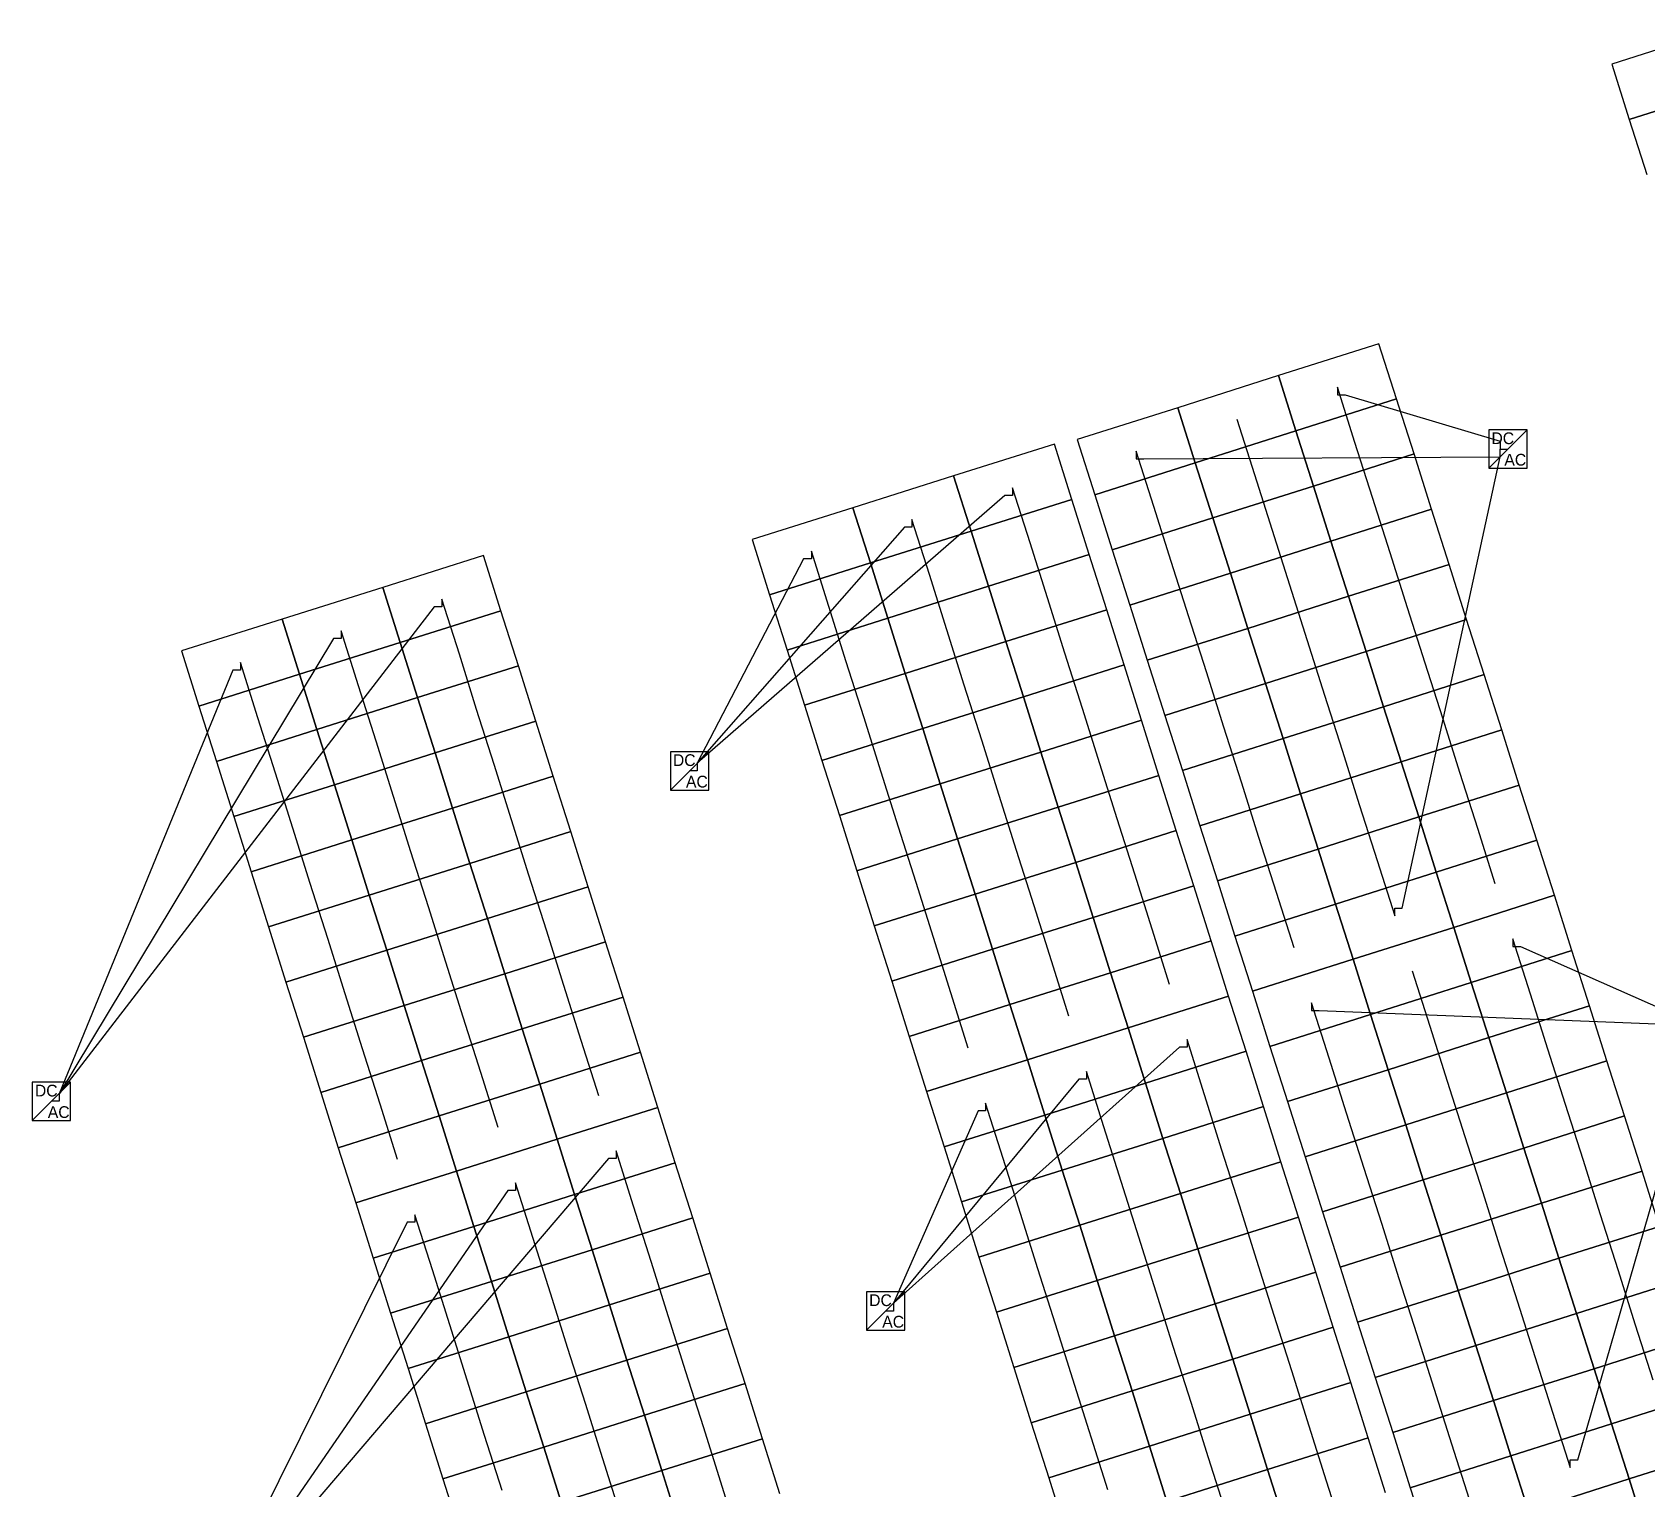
# Model space of a CAD drawing. Header units: feet. Extents: x -377 to 137, y -216 to 143.
# Drawn here: x -374.7 to -271.1, y -128.2 to -34.7 of the extents above; entities that cross this region are included whole.
import ezdxf

# ---------------------------------------------------------------- set-up
doc = ezdxf.new("R2010")
doc.units = ezdxf.units.FT
for name, color, linetype in [('Connections', 7, 'CONTINUOUS'), ('Inverters', 7, 'CONTINUOUS'), ('Modules', 7, 'CONTINUOUS'), ('Strings', 7, 'CONTINUOUS')]:
    doc.layers.add(name, color=color, linetype=linetype)

msp = doc.modelspace()

# ---------------------------------------------------------------- linework, layer by layer
at = {"layer": 'Connections', "color": 91}
for p, q in [((-290.95, -57.49), (-290.95, -57.98)), ((-290.95, -57.98), (-290.45, -57.98)), ((-290.45, -57.98), (-280.49, -60.96)), ((-280.49, -60.96), (-280.49, -61.46)), ((-303.87, -61.59), (-303.87, -62.09)), ((-303.87, -62.09), (-303.38, -62.09)), ((-303.38, -62.09), (-280.49, -61.95)), ((-286.78, -90.93), (-280.49, -61.95)), ((-280.49, -61.46), (-280, -61.46)), ((-280.49, -61.95), (-280.49, -61.46)), ((-280.49, -61.46), (-280, -61.46)), ((-280.49, -61.95), (-280.49, -61.46)), ((-280.49, -61.46), (-280, -61.46)), ((-311.8, -63.94), (-311.8, -64.43)), ((-312.29, -64.43), (-332.05, -81.63)), ((-311.8, -64.43), (-312.29, -64.43)), ((-318.26, -65.98), (-318.26, -66.47)), ((-318.75, -66.47), (-332.05, -81.63)), ((-318.26, -66.47), (-318.75, -66.47)), ((-324.72, -68.02), (-324.72, -68.51)), ((-325.22, -68.51), (-332.05, -81.63)), ((-324.72, -68.51), (-325.22, -68.51)), ((-348.44, -71.09), (-348.44, -71.58)), ((-348.94, -71.58), (-373.01, -102.85)), ((-348.44, -71.58), (-348.94, -71.58)), ((-354.91, -73.13), (-354.91, -73.62)), ((-355.4, -73.62), (-373.01, -102.85)), ((-354.91, -73.62), (-355.4, -73.62)), ((-361.37, -75.17), (-361.37, -75.66)), ((-361.86, -75.66), (-373.01, -102.85)), ((-361.37, -75.66), (-361.86, -75.66)), ((-332.05, -81.63), (-332.05, -82.12)), ((-332.05, -81.63), (-332.05, -82.12)), ((-332.05, -81.63), (-332.05, -82.12)), ((-332.05, -82.12), (-332.54, -82.12)), ((-332.05, -82.12), (-332.54, -82.12)), ((-332.05, -82.12), (-332.54, -82.12)), ((-287.27, -91.42), (-287.27, -90.93)), ((-287.27, -90.93), (-286.78, -90.93)), ((-279.69, -92.91), (-279.69, -93.4)), ((-279.69, -93.4), (-279.2, -93.4)), ((-279.2, -93.4), (-267.76, -98.47)), ((-292.61, -97.02), (-292.61, -97.51)), ((-292.61, -97.51), (-292.12, -97.51)), ((-292.12, -97.51), (-267.76, -98.47)), ((-300.6, -99.38), (-300.6, -99.87)), ((-275.52, -126.36), (-267.76, -99.46)), ((-301.09, -99.87), (-319.45, -116.31)), ((-300.6, -99.87), (-301.09, -99.87)), ((-307.06, -101.42), (-307.06, -101.91)), ((-307.55, -101.91), (-319.45, -116.31)), ((-307.06, -101.91), (-307.55, -101.91)), ((-373.01, -103.34), (-373.51, -103.34)), ((-373.01, -103.34), (-373.51, -103.34)), ((-373.01, -103.34), (-373.51, -103.34)), ((-373.01, -102.85), (-373.01, -103.34)), ((-373.01, -102.85), (-373.01, -103.34)), ((-373.01, -102.85), (-373.01, -103.34)), ((-313.53, -103.46), (-313.53, -103.96)), ((-314.02, -103.96), (-319.45, -116.31)), ((-313.53, -103.96), (-314.02, -103.96)), ((-337.25, -106.53), (-337.25, -107.02)), ((-337.74, -107.02), (-363.76, -137.48)), ((-337.25, -107.02), (-337.74, -107.02)), ((-343.71, -108.57), (-343.71, -109.07)), ((-344.2, -109.07), (-363.76, -137.48)), ((-343.71, -109.07), (-344.2, -109.07)), ((-350.17, -110.62), (-350.17, -111.11)), ((-350.67, -111.11), (-363.76, -137.48)), ((-350.17, -111.11), (-350.67, -111.11)), ((-319.45, -116.81), (-319.94, -116.81)), ((-319.45, -116.81), (-319.94, -116.81)), ((-319.45, -116.81), (-319.94, -116.81)), ((-319.45, -116.31), (-319.45, -116.81)), ((-319.45, -116.31), (-319.45, -116.81)), ((-319.45, -116.31), (-319.45, -116.81)), ((-276.01, -126.85), (-276.01, -126.36)), ((-276.01, -126.36), (-275.52, -126.36))]:
    msp.add_line(p, q, dxfattribs=at)
at = {"layer": 'Inverters'}
for p, q in [((-278.77, -60.23), (-281.23, -60.23)), ((-281.23, -60.23), (-281.23, -62.69)), ((-281.23, -62.69), (-278.77, -60.23)), ((-278.77, -62.69), (-278.77, -60.23)), ((-281.23, -62.69), (-278.77, -62.69)), ((-331.31, -80.89), (-333.77, -80.89)), ((-333.77, -80.89), (-333.77, -83.35)), ((-333.77, -83.35), (-331.31, -80.89)), ((-331.31, -83.35), (-331.31, -80.89)), ((-333.77, -83.35), (-331.31, -83.35)), ((-372.28, -102.11), (-374.74, -102.11)), ((-374.74, -102.11), (-374.74, -104.57)), ((-374.74, -104.57), (-372.28, -102.11)), ((-372.28, -104.57), (-372.28, -102.11)), ((-374.74, -104.57), (-372.28, -104.57)), ((-318.71, -115.57), (-321.17, -115.57)), ((-321.17, -115.57), (-321.17, -118.04)), ((-321.17, -118.04), (-318.71, -115.57)), ((-318.71, -118.04), (-318.71, -115.57)), ((-321.17, -118.04), (-318.71, -118.04))]:
    msp.add_line(p, q, dxfattribs=at)
at = {"layer": 'Modules', "color": 254}
for p, q in [((-266.88, -34.69), (-273.34, -36.75)), ((-273.34, -36.75), (-272.21, -40.29)), ((-272.21, -40.29), (-265.75, -38.24)), ((-265.75, -38.24), (-272.21, -40.29)), ((-272.21, -40.29), (-271.09, -43.83)), ((-288.28, -54.69), (-294.74, -56.74)), ((-287.15, -58.23), (-288.28, -54.69)), ((-294.74, -56.74), (-301.2, -58.8)), ((-294.74, -56.74), (-293.61, -60.28)), ((-293.61, -60.28), (-294.74, -56.74)), ((-301.2, -58.8), (-307.66, -60.85)), ((-301.2, -58.8), (-300.07, -62.34)), ((-300.07, -62.34), (-301.2, -58.8)), ((-293.61, -60.28), (-287.15, -58.23)), ((-287.15, -58.23), (-293.61, -60.28)), ((-286.03, -61.77), (-287.15, -58.23)), ((-309.12, -61.14), (-315.59, -63.18)), ((-308, -64.69), (-309.12, -61.14)), ((-307.66, -60.85), (-306.53, -64.39)), ((-300.07, -62.34), (-293.61, -60.28)), ((-293.61, -60.28), (-300.07, -62.34)), ((-293.61, -60.28), (-292.49, -63.83)), ((-292.49, -63.83), (-293.61, -60.28)), ((-292.49, -63.83), (-286.03, -61.77)), ((-286.03, -61.77), (-292.49, -63.83)), ((-284.9, -65.32), (-286.03, -61.77)), ((-315.59, -63.18), (-322.05, -65.23)), ((-314.47, -66.73), (-315.59, -63.18)), ((-315.59, -63.18), (-314.47, -66.73)), ((-306.53, -64.39), (-300.07, -62.34)), ((-300.07, -62.34), (-306.53, -64.39)), ((-300.07, -62.34), (-298.95, -65.88)), ((-298.95, -65.88), (-300.07, -62.34)), ((-298.95, -65.88), (-292.49, -63.83)), ((-292.49, -63.83), (-298.95, -65.88)), ((-292.49, -63.83), (-291.36, -67.37)), ((-291.36, -67.37), (-292.49, -63.83)), ((-322.05, -65.23), (-328.52, -67.27)), ((-320.93, -68.77), (-322.05, -65.23)), ((-322.05, -65.23), (-320.93, -68.77)), ((-308, -64.69), (-314.47, -66.73)), ((-314.47, -66.73), (-308, -64.69)), ((-306.88, -68.23), (-308, -64.69)), ((-306.53, -64.39), (-305.41, -67.93)), ((-305.41, -67.93), (-298.95, -65.88)), ((-298.95, -65.88), (-305.41, -67.93)), ((-298.95, -65.88), (-297.82, -69.42)), ((-297.82, -69.42), (-298.95, -65.88)), ((-291.36, -67.37), (-284.9, -65.32)), ((-284.9, -65.32), (-291.36, -67.37)), ((-283.78, -68.86), (-284.9, -65.32)), ((-328.52, -67.27), (-327.4, -70.81)), ((-314.47, -66.73), (-320.93, -68.77)), ((-320.93, -68.77), (-314.47, -66.73)), ((-313.35, -70.27), (-314.47, -66.73)), ((-314.47, -66.73), (-313.35, -70.27)), ((-297.82, -69.42), (-291.36, -67.37)), ((-291.36, -67.37), (-297.82, -69.42)), ((-291.36, -67.37), (-290.24, -70.91)), ((-290.24, -70.91), (-291.36, -67.37)), ((-345.77, -68.29), (-352.24, -70.34)), ((-344.65, -71.84), (-345.77, -68.29)), ((-306.88, -68.23), (-313.35, -70.27)), ((-313.35, -70.27), (-306.88, -68.23)), ((-305.76, -71.78), (-306.88, -68.23)), ((-305.41, -67.93), (-304.28, -71.48)), ((-320.93, -68.77), (-327.4, -70.81)), ((-327.4, -70.81), (-320.93, -68.77)), ((-319.81, -72.32), (-320.93, -68.77)), ((-320.93, -68.77), (-319.81, -72.32)), ((-304.28, -71.48), (-297.82, -69.42)), ((-297.82, -69.42), (-304.28, -71.48)), ((-297.82, -69.42), (-296.7, -72.97)), ((-296.7, -72.97), (-297.82, -69.42)), ((-290.24, -70.91), (-283.78, -68.86)), ((-283.78, -68.86), (-290.24, -70.91)), ((-282.65, -72.4), (-283.78, -68.86)), ((-352.24, -70.34), (-358.7, -72.38)), ((-351.12, -73.88), (-352.24, -70.34)), ((-352.24, -70.34), (-351.12, -73.88)), ((-313.35, -70.27), (-319.81, -72.32)), ((-319.81, -72.32), (-313.35, -70.27)), ((-312.23, -73.82), (-313.35, -70.27)), ((-313.35, -70.27), (-312.23, -73.82)), ((-327.4, -70.81), (-326.28, -74.36)), ((-304.28, -71.48), (-303.16, -75.02)), ((-296.7, -72.97), (-290.24, -70.91)), ((-290.24, -70.91), (-296.7, -72.97)), ((-290.24, -70.91), (-289.11, -74.45)), ((-289.11, -74.45), (-290.24, -70.91)), ((-358.7, -72.38), (-365.16, -74.42)), ((-357.58, -75.92), (-358.7, -72.38)), ((-358.7, -72.38), (-357.58, -75.92)), ((-344.65, -71.84), (-351.12, -73.88)), ((-351.12, -73.88), (-344.65, -71.84)), ((-343.53, -75.38), (-344.65, -71.84)), ((-319.81, -72.32), (-326.28, -74.36)), ((-326.28, -74.36), (-319.81, -72.32)), ((-318.69, -75.86), (-319.81, -72.32)), ((-319.81, -72.32), (-318.69, -75.86)), ((-305.76, -71.78), (-312.23, -73.82)), ((-312.23, -73.82), (-305.76, -71.78)), ((-304.64, -75.32), (-305.76, -71.78)), ((-289.11, -74.45), (-282.65, -72.4)), ((-282.65, -72.4), (-289.11, -74.45)), ((-281.52, -75.94), (-282.65, -72.4)), ((-303.16, -75.02), (-296.7, -72.97)), ((-296.7, -72.97), (-303.16, -75.02)), ((-296.7, -72.97), (-295.57, -76.51)), ((-295.57, -76.51), (-296.7, -72.97)), ((-365.16, -74.42), (-364.04, -77.96)), ((-351.12, -73.88), (-357.58, -75.92)), ((-357.58, -75.92), (-351.12, -73.88)), ((-350, -77.42), (-351.12, -73.88)), ((-351.12, -73.88), (-350, -77.42)), ((-326.28, -74.36), (-325.16, -77.9)), ((-312.23, -73.82), (-318.69, -75.86)), ((-318.69, -75.86), (-312.23, -73.82)), ((-311.11, -77.36), (-312.23, -73.82)), ((-312.23, -73.82), (-311.11, -77.36)), ((-295.57, -76.51), (-289.11, -74.45)), ((-289.11, -74.45), (-295.57, -76.51)), ((-289.11, -74.45), (-287.98, -78)), ((-287.98, -78), (-289.11, -74.45)), ((-343.53, -75.38), (-350, -77.42)), ((-350, -77.42), (-343.53, -75.38)), ((-342.41, -78.93), (-343.53, -75.38)), ((-304.64, -75.32), (-311.11, -77.36)), ((-311.11, -77.36), (-304.64, -75.32)), ((-303.52, -78.86), (-304.64, -75.32)), ((-303.16, -75.02), (-302.03, -78.56)), ((-357.58, -75.92), (-364.04, -77.96)), ((-364.04, -77.96), (-357.58, -75.92)), ((-356.46, -79.47), (-357.58, -75.92)), ((-357.58, -75.92), (-356.46, -79.47)), ((-318.69, -75.86), (-325.16, -77.9)), ((-325.16, -77.9), (-318.69, -75.86)), ((-317.57, -79.4), (-318.69, -75.86)), ((-318.69, -75.86), (-317.57, -79.4)), ((-302.03, -78.56), (-295.57, -76.51)), ((-295.57, -76.51), (-302.03, -78.56)), ((-295.57, -76.51), (-294.44, -80.05)), ((-294.44, -80.05), (-295.57, -76.51)), ((-287.98, -78), (-281.52, -75.94)), ((-281.52, -75.94), (-287.98, -78)), ((-280.4, -79.49), (-281.52, -75.94)), ((-350, -77.42), (-356.46, -79.47)), ((-356.46, -79.47), (-350, -77.42)), ((-348.88, -80.97), (-350, -77.42)), ((-350, -77.42), (-348.88, -80.97)), ((-311.11, -77.36), (-317.57, -79.4)), ((-317.57, -79.4), (-311.11, -77.36)), ((-309.99, -80.91), (-311.11, -77.36)), ((-311.11, -77.36), (-309.99, -80.91)), ((-364.04, -77.96), (-362.92, -81.51)), ((-325.16, -77.9), (-324.04, -81.45)), ((-302.03, -78.56), (-300.9, -82.1)), ((-294.44, -80.05), (-287.98, -78)), ((-287.98, -78), (-294.44, -80.05)), ((-287.98, -78), (-286.86, -81.54)), ((-286.86, -81.54), (-287.98, -78)), ((-356.46, -79.47), (-362.92, -81.51)), ((-362.92, -81.51), (-356.46, -79.47)), ((-355.34, -83.01), (-356.46, -79.47)), ((-356.46, -79.47), (-355.34, -83.01)), ((-342.41, -78.93), (-348.88, -80.97)), ((-348.88, -80.97), (-342.41, -78.93)), ((-341.29, -82.47), (-342.41, -78.93)), ((-317.57, -79.4), (-324.04, -81.45)), ((-324.04, -81.45), (-317.57, -79.4)), ((-316.45, -82.95), (-317.57, -79.4)), ((-317.57, -79.4), (-316.45, -82.95)), ((-303.52, -78.86), (-309.99, -80.91)), ((-309.99, -80.91), (-303.52, -78.86)), ((-302.41, -82.41), (-303.52, -78.86)), ((-286.86, -81.54), (-280.4, -79.49)), ((-280.4, -79.49), (-286.86, -81.54)), ((-279.27, -83.03), (-280.4, -79.49)), ((-300.9, -82.1), (-294.44, -80.05)), ((-294.44, -80.05), (-300.9, -82.1)), ((-294.44, -80.05), (-293.32, -83.59)), ((-293.32, -83.59), (-294.44, -80.05)), ((-362.92, -81.51), (-361.8, -85.05)), ((-348.88, -80.97), (-355.34, -83.01)), ((-355.34, -83.01), (-348.88, -80.97)), ((-347.76, -84.51), (-348.88, -80.97)), ((-348.88, -80.97), (-347.76, -84.51)), ((-324.04, -81.45), (-322.92, -84.99)), ((-309.99, -80.91), (-316.45, -82.95)), ((-316.45, -82.95), (-309.99, -80.91)), ((-308.87, -84.45), (-309.99, -80.91)), ((-309.99, -80.91), (-308.87, -84.45)), ((-293.32, -83.59), (-286.86, -81.54)), ((-286.86, -81.54), (-293.32, -83.59)), ((-286.86, -81.54), (-285.73, -85.08)), ((-285.73, -85.08), (-286.86, -81.54)), ((-341.29, -82.47), (-347.76, -84.51)), ((-347.76, -84.51), (-341.29, -82.47)), ((-340.17, -86.02), (-341.29, -82.47)), ((-302.41, -82.41), (-308.87, -84.45)), ((-308.87, -84.45), (-302.41, -82.41)), ((-301.29, -85.95), (-302.41, -82.41)), ((-300.9, -82.1), (-299.78, -85.65)), ((-355.34, -83.01), (-361.8, -85.05)), ((-361.8, -85.05), (-355.34, -83.01)), ((-354.22, -86.56), (-355.34, -83.01)), ((-355.34, -83.01), (-354.22, -86.56)), ((-316.45, -82.95), (-322.92, -84.99)), ((-322.92, -84.99), (-316.45, -82.95)), ((-315.33, -86.49), (-316.45, -82.95)), ((-316.45, -82.95), (-315.33, -86.49)), ((-299.78, -85.65), (-293.32, -83.59)), ((-293.32, -83.59), (-299.78, -85.65)), ((-293.32, -83.59), (-292.19, -87.14)), ((-292.19, -87.14), (-293.32, -83.59)), ((-285.73, -85.08), (-279.27, -83.03)), ((-279.27, -83.03), (-285.73, -85.08)), ((-278.15, -86.57), (-279.27, -83.03)), ((-347.76, -84.51), (-354.22, -86.56)), ((-354.22, -86.56), (-347.76, -84.51)), ((-346.64, -88.06), (-347.76, -84.51)), ((-347.76, -84.51), (-346.64, -88.06)), ((-308.87, -84.45), (-315.33, -86.49)), ((-315.33, -86.49), (-308.87, -84.45)), ((-307.75, -88), (-308.87, -84.45)), ((-308.87, -84.45), (-307.75, -88)), ((-361.8, -85.05), (-360.68, -88.6)), ((-340.17, -86.02), (-346.64, -88.06)), ((-346.64, -88.06), (-340.17, -86.02)), ((-339.05, -89.56), (-340.17, -86.02)), ((-322.92, -84.99), (-321.8, -88.54)), ((-301.29, -85.95), (-307.75, -88)), ((-307.75, -88), (-301.29, -85.95)), ((-300.17, -89.5), (-301.29, -85.95)), ((-299.78, -85.65), (-298.65, -89.19)), ((-292.19, -87.14), (-285.73, -85.08)), ((-285.73, -85.08), (-292.19, -87.14)), ((-285.73, -85.08), (-284.61, -88.63)), ((-284.61, -88.63), (-285.73, -85.08)), ((-354.22, -86.56), (-360.68, -88.6)), ((-360.68, -88.6), (-354.22, -86.56)), ((-353.1, -90.1), (-354.22, -86.56)), ((-354.22, -86.56), (-353.1, -90.1)), ((-315.33, -86.49), (-321.8, -88.54)), ((-321.8, -88.54), (-315.33, -86.49)), ((-314.21, -90.04), (-315.33, -86.49)), ((-315.33, -86.49), (-314.21, -90.04)), ((-284.61, -88.63), (-278.15, -86.57)), ((-278.15, -86.57), (-284.61, -88.63)), ((-277.02, -90.11), (-278.15, -86.57)), ((-346.64, -88.06), (-353.1, -90.1)), ((-353.1, -90.1), (-346.64, -88.06)), ((-345.52, -91.6), (-346.64, -88.06)), ((-346.64, -88.06), (-345.52, -91.6)), ((-307.75, -88), (-314.21, -90.04)), ((-314.21, -90.04), (-307.75, -88)), ((-306.63, -91.54), (-307.75, -88)), ((-307.75, -88), (-306.63, -91.54)), ((-298.65, -89.19), (-292.19, -87.14)), ((-292.19, -87.14), (-298.65, -89.19)), ((-292.19, -87.14), (-291.07, -90.68)), ((-291.07, -90.68), (-292.19, -87.14)), ((-360.68, -88.6), (-359.57, -92.14)), ((-321.8, -88.54), (-320.68, -92.08)), ((-291.07, -90.68), (-284.61, -88.63)), ((-284.61, -88.63), (-291.07, -90.68)), ((-284.61, -88.63), (-283.48, -92.17)), ((-283.48, -92.17), (-284.61, -88.63)), ((-353.1, -90.1), (-359.57, -92.14)), ((-359.57, -92.14), (-353.1, -90.1)), ((-351.98, -93.64), (-353.1, -90.1)), ((-353.1, -90.1), (-351.98, -93.64)), ((-339.05, -89.56), (-345.52, -91.6)), ((-345.52, -91.6), (-339.05, -89.56)), ((-337.93, -93.1), (-339.05, -89.56)), ((-314.21, -90.04), (-320.68, -92.08)), ((-320.68, -92.08), (-314.21, -90.04)), ((-313.09, -93.58), (-314.21, -90.04)), ((-314.21, -90.04), (-313.09, -93.58)), ((-300.17, -89.5), (-306.63, -91.54)), ((-306.63, -91.54), (-300.17, -89.5)), ((-299.05, -93.04), (-300.17, -89.5)), ((-298.65, -89.19), (-297.53, -92.73)), ((-283.48, -92.17), (-277.02, -90.11)), ((-277.02, -90.11), (-283.48, -92.17)), ((-275.89, -93.66), (-277.02, -90.11)), ((-297.53, -92.73), (-291.07, -90.68)), ((-291.07, -90.68), (-297.53, -92.73)), ((-291.07, -90.68), (-289.94, -94.22)), ((-289.94, -94.22), (-291.07, -90.68)), ((-359.57, -92.14), (-358.45, -95.69)), ((-345.52, -91.6), (-351.98, -93.64)), ((-351.98, -93.64), (-345.52, -91.6)), ((-344.4, -95.15), (-345.52, -91.6)), ((-345.52, -91.6), (-344.4, -95.15)), ((-320.68, -92.08), (-319.56, -95.62)), ((-306.63, -91.54), (-313.09, -93.58)), ((-313.09, -93.58), (-306.63, -91.54)), ((-305.51, -95.08), (-306.63, -91.54)), ((-306.63, -91.54), (-305.51, -95.08)), ((-289.94, -94.22), (-283.48, -92.17)), ((-283.48, -92.17), (-289.94, -94.22)), ((-283.48, -92.17), (-282.35, -95.71)), ((-282.35, -95.71), (-283.48, -92.17)), ((-337.93, -93.1), (-344.4, -95.15)), ((-344.4, -95.15), (-337.93, -93.1)), ((-336.81, -96.65), (-337.93, -93.1)), ((-299.05, -93.04), (-305.51, -95.08)), ((-305.51, -95.08), (-299.05, -93.04)), ((-297.93, -96.59), (-299.05, -93.04)), ((-297.53, -92.73), (-296.4, -96.27)), ((-351.98, -93.64), (-358.45, -95.69)), ((-358.45, -95.69), (-351.98, -93.64)), ((-350.86, -97.19), (-351.98, -93.64)), ((-351.98, -93.64), (-350.86, -97.19)), ((-313.09, -93.58), (-319.56, -95.62)), ((-319.56, -95.62), (-313.09, -93.58)), ((-311.97, -97.13), (-313.09, -93.58)), ((-313.09, -93.58), (-311.97, -97.13)), ((-296.4, -96.27), (-289.94, -94.22)), ((-289.94, -94.22), (-296.4, -96.27)), ((-289.94, -94.22), (-288.82, -97.76)), ((-288.82, -97.76), (-289.94, -94.22)), ((-282.35, -95.71), (-275.89, -93.66)), ((-275.89, -93.66), (-282.35, -95.71)), ((-274.77, -97.2), (-275.89, -93.66)), ((-344.4, -95.15), (-350.86, -97.19)), ((-350.86, -97.19), (-344.4, -95.15)), ((-343.28, -98.69), (-344.4, -95.15)), ((-344.4, -95.15), (-343.28, -98.69)), ((-305.51, -95.08), (-311.97, -97.13)), ((-311.97, -97.13), (-305.51, -95.08)), ((-304.39, -98.63), (-305.51, -95.08)), ((-305.51, -95.08), (-304.39, -98.63)), ((-358.45, -95.69), (-357.33, -99.23)), ((-319.56, -95.62), (-318.44, -99.17)), ((-296.4, -96.27), (-295.28, -99.82)), ((-288.82, -97.76), (-282.35, -95.71)), ((-282.35, -95.71), (-288.82, -97.76)), ((-282.35, -95.71), (-281.23, -99.25)), ((-281.23, -99.25), (-282.35, -95.71)), ((-350.86, -97.19), (-357.33, -99.23)), ((-357.33, -99.23), (-350.86, -97.19)), ((-349.74, -100.73), (-350.86, -97.19)), ((-350.86, -97.19), (-349.74, -100.73)), ((-336.81, -96.65), (-343.28, -98.69)), ((-343.28, -98.69), (-336.81, -96.65)), ((-335.69, -100.19), (-336.81, -96.65)), ((-311.97, -97.13), (-318.44, -99.17)), ((-318.44, -99.17), (-311.97, -97.13)), ((-310.85, -100.67), (-311.97, -97.13)), ((-311.97, -97.13), (-310.85, -100.67)), ((-297.93, -96.59), (-304.39, -98.63)), ((-304.39, -98.63), (-297.93, -96.59)), ((-296.81, -100.13), (-297.93, -96.59)), ((-281.23, -99.25), (-274.77, -97.2)), ((-274.77, -97.2), (-281.23, -99.25)), ((-273.64, -100.74), (-274.77, -97.2)), ((-295.28, -99.82), (-288.82, -97.76)), ((-288.82, -97.76), (-295.28, -99.82)), ((-288.82, -97.76), (-287.69, -101.31)), ((-287.69, -101.31), (-288.82, -97.76)), ((-357.33, -99.23), (-356.21, -102.78)), ((-343.28, -98.69), (-349.74, -100.73)), ((-349.74, -100.73), (-343.28, -98.69)), ((-342.16, -102.24), (-343.28, -98.69)), ((-343.28, -98.69), (-342.16, -102.24)), ((-318.44, -99.17), (-317.32, -102.71)), ((-304.39, -98.63), (-310.85, -100.67)), ((-310.85, -100.67), (-304.39, -98.63)), ((-303.27, -102.17), (-304.39, -98.63)), ((-304.39, -98.63), (-303.27, -102.17)), ((-287.69, -101.31), (-281.23, -99.25)), ((-281.23, -99.25), (-287.69, -101.31)), ((-281.23, -99.25), (-280.1, -102.8)), ((-280.1, -102.8), (-281.23, -99.25)), ((-335.69, -100.19), (-342.16, -102.24)), ((-342.16, -102.24), (-335.69, -100.19)), ((-334.58, -103.74), (-335.69, -100.19)), ((-296.81, -100.13), (-303.27, -102.17)), ((-303.27, -102.17), (-296.81, -100.13)), ((-295.69, -103.68), (-296.81, -100.13)), ((-295.28, -99.82), (-294.15, -103.36)), ((-349.74, -100.73), (-356.21, -102.78)), ((-356.21, -102.78), (-349.74, -100.73)), ((-348.62, -104.28), (-349.74, -100.73)), ((-349.74, -100.73), (-348.62, -104.28)), ((-310.85, -100.67), (-317.32, -102.71)), ((-317.32, -102.71), (-310.85, -100.67)), ((-309.73, -104.22), (-310.85, -100.67)), ((-310.85, -100.67), (-309.73, -104.22)), ((-294.15, -103.36), (-287.69, -101.31)), ((-287.69, -101.31), (-294.15, -103.36)), ((-287.69, -101.31), (-286.56, -104.85)), ((-286.56, -104.85), (-287.69, -101.31)), ((-280.1, -102.8), (-273.64, -100.74)), ((-273.64, -100.74), (-280.1, -102.8)), ((-272.52, -104.28), (-273.64, -100.74)), ((-342.16, -102.24), (-348.62, -104.28)), ((-348.62, -104.28), (-342.16, -102.24)), ((-341.04, -105.78), (-342.16, -102.24)), ((-342.16, -102.24), (-341.04, -105.78)), ((-303.27, -102.17), (-309.73, -104.22)), ((-309.73, -104.22), (-303.27, -102.17)), ((-302.15, -105.72), (-303.27, -102.17)), ((-303.27, -102.17), (-302.15, -105.72)), ((-356.21, -102.78), (-355.09, -106.32)), ((-317.32, -102.71), (-316.2, -106.26)), ((-294.15, -103.36), (-293.02, -106.9)), ((-286.56, -104.85), (-280.1, -102.8)), ((-280.1, -102.8), (-286.56, -104.85)), ((-280.1, -102.8), (-278.98, -106.34)), ((-278.98, -106.34), (-280.1, -102.8)), ((-348.62, -104.28), (-355.09, -106.32)), ((-355.09, -106.32), (-348.62, -104.28)), ((-347.5, -107.82), (-348.62, -104.28)), ((-348.62, -104.28), (-347.5, -107.82)), ((-334.58, -103.74), (-341.04, -105.78)), ((-341.04, -105.78), (-334.58, -103.74)), ((-333.46, -107.28), (-334.58, -103.74)), ((-309.73, -104.22), (-316.2, -106.26)), ((-316.2, -106.26), (-309.73, -104.22)), ((-308.61, -107.76), (-309.73, -104.22)), ((-309.73, -104.22), (-308.61, -107.76)), ((-295.69, -103.68), (-302.15, -105.72)), ((-302.15, -105.72), (-295.69, -103.68)), ((-294.57, -107.22), (-295.69, -103.68)), ((-278.98, -106.34), (-272.52, -104.28)), ((-272.52, -104.28), (-278.98, -106.34)), ((-271.39, -107.83), (-272.52, -104.28)), ((-302.15, -105.72), (-308.61, -107.76)), ((-308.61, -107.76), (-302.15, -105.72)), ((-301.03, -109.26), (-302.15, -105.72)), ((-302.15, -105.72), (-301.03, -109.26)), ((-293.02, -106.9), (-286.56, -104.85)), ((-286.56, -104.85), (-293.02, -106.9)), ((-286.56, -104.85), (-285.44, -108.39)), ((-285.44, -108.39), (-286.56, -104.85)), ((-355.09, -106.32), (-353.97, -109.86)), ((-341.04, -105.78), (-347.5, -107.82)), ((-347.5, -107.82), (-341.04, -105.78)), ((-339.92, -109.32), (-341.04, -105.78)), ((-341.04, -105.78), (-339.92, -109.32)), ((-316.2, -106.26), (-315.08, -109.8)), ((-285.44, -108.39), (-278.98, -106.34)), ((-278.98, -106.34), (-285.44, -108.39)), ((-278.98, -106.34), (-277.85, -109.88)), ((-277.85, -109.88), (-278.98, -106.34)), ((-333.46, -107.28), (-339.92, -109.32)), ((-339.92, -109.32), (-333.46, -107.28)), ((-332.34, -110.83), (-333.46, -107.28)), ((-308.61, -107.76), (-315.08, -109.8)), ((-315.08, -109.8), (-308.61, -107.76)), ((-307.49, -111.3), (-308.61, -107.76)), ((-308.61, -107.76), (-307.49, -111.3)), ((-294.57, -107.22), (-301.03, -109.26)), ((-301.03, -109.26), (-294.57, -107.22)), ((-293.45, -110.77), (-294.57, -107.22)), ((-293.02, -106.9), (-291.9, -110.44)), ((-347.5, -107.82), (-353.97, -109.86)), ((-353.97, -109.86), (-347.5, -107.82)), ((-346.38, -111.37), (-347.5, -107.82)), ((-347.5, -107.82), (-346.38, -111.37)), ((-291.9, -110.44), (-285.44, -108.39)), ((-285.44, -108.39), (-291.9, -110.44)), ((-285.44, -108.39), (-284.31, -111.93)), ((-284.31, -111.93), (-285.44, -108.39)), ((-277.85, -109.88), (-271.39, -107.83)), ((-271.39, -107.83), (-277.85, -109.88)), ((-270.27, -111.37), (-271.39, -107.83)), ((-353.97, -109.86), (-352.85, -113.41)), ((-339.92, -109.32), (-346.38, -111.37)), ((-346.38, -111.37), (-339.92, -109.32)), ((-338.8, -112.87), (-339.92, -109.32)), ((-339.92, -109.32), (-338.8, -112.87)), ((-315.08, -109.8), (-313.96, -113.35)), ((-301.03, -109.26), (-307.49, -111.3)), ((-307.49, -111.3), (-301.03, -109.26)), ((-299.91, -112.81), (-301.03, -109.26)), ((-301.03, -109.26), (-299.91, -112.81)), ((-332.34, -110.83), (-338.8, -112.87)), ((-338.8, -112.87), (-332.34, -110.83)), ((-331.22, -114.37), (-332.34, -110.83)), ((-293.45, -110.77), (-299.91, -112.81)), ((-299.91, -112.81), (-293.45, -110.77)), ((-292.33, -114.31), (-293.45, -110.77)), ((-291.9, -110.44), (-290.77, -113.99)), ((-284.31, -111.93), (-277.85, -109.88)), ((-277.85, -109.88), (-284.31, -111.93)), ((-277.85, -109.88), (-276.73, -113.42)), ((-276.73, -113.42), (-277.85, -109.88)), ((-346.38, -111.37), (-352.85, -113.41)), ((-352.85, -113.41), (-346.38, -111.37)), ((-345.26, -114.91), (-346.38, -111.37)), ((-346.38, -111.37), (-345.26, -114.91)), ((-307.49, -111.3), (-313.96, -113.35)), ((-313.96, -113.35), (-307.49, -111.3)), ((-306.37, -114.85), (-307.49, -111.3)), ((-307.49, -111.3), (-306.37, -114.85)), ((-290.77, -113.99), (-284.31, -111.93)), ((-284.31, -111.93), (-290.77, -113.99)), ((-284.31, -111.93), (-283.19, -115.48)), ((-283.19, -115.48), (-284.31, -111.93)), ((-276.73, -113.42), (-270.27, -111.37)), ((-270.27, -111.37), (-276.73, -113.42)), ((-338.8, -112.87), (-345.26, -114.91)), ((-345.26, -114.91), (-338.8, -112.87)), ((-337.68, -116.41), (-338.8, -112.87)), ((-338.8, -112.87), (-337.68, -116.41)), ((-299.91, -112.81), (-306.37, -114.85)), ((-306.37, -114.85), (-299.91, -112.81)), ((-298.79, -116.35), (-299.91, -112.81)), ((-299.91, -112.81), (-298.79, -116.35)), ((-352.85, -113.41), (-351.73, -116.95)), ((-313.96, -113.35), (-312.84, -116.89)), ((-290.77, -113.99), (-289.65, -117.53)), ((-283.19, -115.48), (-276.73, -113.42)), ((-276.73, -113.42), (-283.19, -115.48)), ((-276.73, -113.42), (-275.6, -116.97)), ((-275.6, -116.97), (-276.73, -113.42)), ((-345.26, -114.91), (-351.73, -116.95)), ((-351.73, -116.95), (-345.26, -114.91)), ((-344.14, -118.46), (-345.26, -114.91)), ((-345.26, -114.91), (-344.14, -118.46)), ((-331.22, -114.37), (-337.68, -116.41)), ((-337.68, -116.41), (-331.22, -114.37)), ((-330.1, -117.92), (-331.22, -114.37)), ((-306.37, -114.85), (-312.84, -116.89)), ((-312.84, -116.89), (-306.37, -114.85)), ((-305.25, -118.39), (-306.37, -114.85)), ((-306.37, -114.85), (-305.25, -118.39)), ((-292.33, -114.31), (-298.79, -116.35)), ((-298.79, -116.35), (-292.33, -114.31)), ((-291.21, -117.85), (-292.33, -114.31)), ((-275.6, -116.97), (-269.14, -114.91)), ((-269.14, -114.91), (-275.6, -116.97)), ((-289.65, -117.53), (-283.19, -115.48)), ((-283.19, -115.48), (-289.65, -117.53)), ((-283.19, -115.48), (-282.06, -119.02)), ((-282.06, -119.02), (-283.19, -115.48)), ((-351.73, -116.95), (-350.61, -120.5)), ((-337.68, -116.41), (-344.14, -118.46)), ((-344.14, -118.46), (-337.68, -116.41)), ((-336.56, -119.96), (-337.68, -116.41)), ((-337.68, -116.41), (-336.56, -119.96)), ((-312.84, -116.89), (-311.72, -120.44)), ((-298.79, -116.35), (-305.25, -118.39)), ((-305.25, -118.39), (-298.79, -116.35)), ((-297.67, -119.9), (-298.79, -116.35)), ((-298.79, -116.35), (-297.67, -119.9)), ((-282.06, -119.02), (-275.6, -116.97)), ((-275.6, -116.97), (-282.06, -119.02)), ((-275.6, -116.97), (-274.47, -120.51)), ((-274.47, -120.51), (-275.6, -116.97)), ((-330.1, -117.92), (-336.56, -119.96)), ((-336.56, -119.96), (-330.1, -117.92)), ((-328.98, -121.46), (-330.1, -117.92)), ((-291.21, -117.85), (-297.67, -119.9)), ((-297.67, -119.9), (-291.21, -117.85)), ((-290.09, -121.4), (-291.21, -117.85)), ((-289.65, -117.53), (-288.52, -121.07)), ((-344.14, -118.46), (-350.61, -120.5)), ((-350.61, -120.5), (-344.14, -118.46)), ((-343.02, -122), (-344.14, -118.46)), ((-344.14, -118.46), (-343.02, -122)), ((-305.25, -118.39), (-311.72, -120.44)), ((-311.72, -120.44), (-305.25, -118.39)), ((-304.13, -121.94), (-305.25, -118.39)), ((-305.25, -118.39), (-304.13, -121.94)), ((-288.52, -121.07), (-282.06, -119.02)), ((-282.06, -119.02), (-288.52, -121.07)), ((-282.06, -119.02), (-280.93, -122.56)), ((-280.93, -122.56), (-282.06, -119.02)), ((-274.47, -120.51), (-268.01, -118.46)), ((-268.01, -118.46), (-274.47, -120.51)), ((-336.56, -119.96), (-343.02, -122)), ((-343.02, -122), (-336.56, -119.96)), ((-335.44, -123.5), (-336.56, -119.96)), ((-336.56, -119.96), (-335.44, -123.5)), ((-297.67, -119.9), (-304.13, -121.94)), ((-304.13, -121.94), (-297.67, -119.9)), ((-296.55, -123.44), (-297.67, -119.9)), ((-297.67, -119.9), (-296.55, -123.44)), ((-350.61, -120.5), (-349.49, -124.04)), ((-311.72, -120.44), (-310.6, -123.98)), ((-288.52, -121.07), (-287.39, -124.61)), ((-280.93, -122.56), (-274.47, -120.51)), ((-274.47, -120.51), (-280.93, -122.56)), ((-274.47, -120.51), (-273.35, -124.05)), ((-273.35, -124.05), (-274.47, -120.51)), ((-343.02, -122), (-349.49, -124.04)), ((-349.49, -124.04), (-343.02, -122)), ((-341.9, -125.54), (-343.02, -122)), ((-343.02, -122), (-341.9, -125.54)), ((-328.98, -121.46), (-335.44, -123.5)), ((-335.44, -123.5), (-328.98, -121.46)), ((-327.86, -125.01), (-328.98, -121.46)), ((-304.13, -121.94), (-310.6, -123.98)), ((-310.6, -123.98), (-304.13, -121.94)), ((-303.02, -125.48), (-304.13, -121.94)), ((-304.13, -121.94), (-303.02, -125.48)), ((-290.09, -121.4), (-296.55, -123.44)), ((-296.55, -123.44), (-290.09, -121.4)), ((-288.97, -124.94), (-290.09, -121.4)), ((-273.35, -124.05), (-266.89, -122)), ((-266.89, -122), (-273.35, -124.05)), ((-287.39, -124.61), (-280.93, -122.56)), ((-280.93, -122.56), (-287.39, -124.61)), ((-280.93, -122.56), (-279.81, -126.1)), ((-279.81, -126.1), (-280.93, -122.56)), ((-349.49, -124.04), (-348.37, -127.59)), ((-335.44, -123.5), (-341.9, -125.54)), ((-341.9, -125.54), (-335.44, -123.5)), ((-334.32, -127.05), (-335.44, -123.5)), ((-335.44, -123.5), (-334.32, -127.05)), ((-310.6, -123.98), (-309.48, -127.52)), ((-296.55, -123.44), (-303.02, -125.48)), ((-303.02, -125.48), (-296.55, -123.44)), ((-295.43, -126.99), (-296.55, -123.44)), ((-296.55, -123.44), (-295.43, -126.99)), ((-279.81, -126.1), (-273.35, -124.05)), ((-273.35, -124.05), (-279.81, -126.1)), ((-273.35, -124.05), (-272.22, -127.59)), ((-272.22, -127.59), (-273.35, -124.05)), ((-327.86, -125.01), (-334.32, -127.05)), ((-334.32, -127.05), (-327.86, -125.01)), ((-326.74, -128.55), (-327.86, -125.01)), ((-288.97, -124.94), (-295.43, -126.99)), ((-295.43, -126.99), (-288.97, -124.94)), ((-287.85, -128.49), (-288.97, -124.94)), ((-287.39, -124.61), (-286.27, -128.16)), ((-341.9, -125.54), (-348.37, -127.59)), ((-348.37, -127.59), (-341.9, -125.54)), ((-340.78, -129.09), (-341.9, -125.54)), ((-341.9, -125.54), (-340.78, -129.09)), ((-303.02, -125.48), (-309.48, -127.52)), ((-309.48, -127.52), (-303.02, -125.48)), ((-301.9, -129.03), (-303.02, -125.48)), ((-303.02, -125.48), (-301.9, -129.03)), ((-286.27, -128.16), (-279.81, -126.1)), ((-279.81, -126.1), (-286.27, -128.16)), ((-279.81, -126.1), (-278.68, -129.65)), ((-278.68, -129.65), (-279.81, -126.1)), ((-272.22, -127.59), (-265.76, -125.54)), ((-265.76, -125.54), (-272.22, -127.59)), ((-334.32, -127.05), (-340.78, -129.09)), ((-340.78, -129.09), (-334.32, -127.05)), ((-333.2, -130.59), (-334.32, -127.05)), ((-334.32, -127.05), (-333.2, -130.59)), ((-295.43, -126.99), (-301.9, -129.03)), ((-301.9, -129.03), (-295.43, -126.99)), ((-294.31, -130.53), (-295.43, -126.99)), ((-295.43, -126.99), (-294.31, -130.53)), ((-348.37, -127.59), (-347.25, -131.13)), ((-309.48, -127.52), (-308.36, -131.07)), ((-286.27, -128.16), (-285.14, -131.7)), ((-278.68, -129.65), (-272.22, -127.59)), ((-272.22, -127.59), (-278.68, -129.65)), ((-272.22, -127.59), (-271.1, -131.14)), ((-271.1, -131.14), (-272.22, -127.59))]:
    msp.add_line(p, q, dxfattribs=at)
at = {"layer": 'Strings', "color": 11}
for p, q in [((-289.82, -61.03), (-290.95, -57.49)), ((-297.41, -59.54), (-296.28, -63.08)), ((-288.7, -64.57), (-289.82, -61.03)), ((-302.74, -65.14), (-303.87, -61.59)), ((-296.28, -63.08), (-294.03, -70.17)), ((-310.68, -67.48), (-311.8, -63.94)), ((-301.62, -68.68), (-302.74, -65.14)), ((-287.57, -68.11), (-288.7, -64.57)), ((-317.14, -69.52), (-318.26, -65.98)), ((-322.48, -75.11), (-324.72, -68.02)), ((-309.56, -71.02), (-310.68, -67.48)), ((-286.44, -71.66), (-287.57, -68.11)), ((-300.49, -72.22), (-301.62, -68.68)), ((-316.02, -73.07), (-317.14, -69.52)), ((-294.03, -70.17), (-291.78, -77.25)), ((-347.32, -74.63), (-348.44, -71.09)), ((-308.44, -74.57), (-309.56, -71.02)), ((-299.36, -75.76), (-300.49, -72.22)), ((-285.32, -75.2), (-286.44, -71.66)), ((-353.79, -76.67), (-354.91, -73.13)), ((-314.9, -76.61), (-316.02, -73.07)), ((-307.32, -78.11), (-308.44, -74.57)), ((-360.25, -78.71), (-361.37, -75.17)), ((-346.21, -78.18), (-347.32, -74.63)), ((-321.36, -78.65), (-322.48, -75.11)), ((-284.19, -78.74), (-285.32, -75.2)), ((-352.67, -80.22), (-353.79, -76.67)), ((-313.78, -80.16), (-314.9, -76.61)), ((-298.24, -79.31), (-299.36, -75.76)), ((-291.78, -77.25), (-290.65, -80.8)), ((-359.13, -82.26), (-360.25, -78.71)), ((-345.09, -81.72), (-346.21, -78.18)), ((-320.24, -82.2), (-321.36, -78.65)), ((-306.2, -81.66), (-307.32, -78.11)), ((-283.07, -82.28), (-284.19, -78.74)), ((-297.11, -82.85), (-298.24, -79.31)), ((-351.55, -83.76), (-352.67, -80.22)), ((-312.66, -83.7), (-313.78, -80.16)), ((-290.65, -80.8), (-289.53, -84.34)), ((-343.97, -85.26), (-345.09, -81.72)), ((-305.08, -85.2), (-306.2, -81.66)), ((-358.01, -85.8), (-359.13, -82.26)), ((-319.12, -85.74), (-320.24, -82.2)), ((-295.99, -86.39), (-297.11, -82.85)), ((-281.94, -85.83), (-283.07, -82.28)), ((-350.43, -87.31), (-351.55, -83.76)), ((-311.54, -87.24), (-312.66, -83.7)), ((-289.53, -84.34), (-288.4, -87.88)), ((-356.89, -89.35), (-358.01, -85.8)), ((-342.85, -88.81), (-343.97, -85.26)), ((-318, -89.29), (-319.12, -85.74)), ((-303.96, -88.75), (-305.08, -85.2)), ((-280.81, -89.37), (-281.94, -85.83)), ((-294.86, -89.93), (-295.99, -86.39)), ((-349.31, -90.85), (-350.43, -87.31)), ((-310.42, -90.79), (-311.54, -87.24)), ((-288.4, -87.88), (-287.27, -91.42)), ((-341.73, -92.35), (-342.85, -88.81)), ((-302.84, -92.29), (-303.96, -88.75)), ((-355.77, -92.89), (-356.89, -89.35)), ((-316.88, -92.83), (-318, -89.29)), ((-293.73, -93.48), (-294.86, -89.93)), ((-348.19, -94.4), (-349.31, -90.85)), ((-309.3, -94.33), (-310.42, -90.79)), ((-354.65, -96.44), (-355.77, -92.89)), ((-340.61, -95.9), (-341.73, -92.35)), ((-315.77, -96.38), (-316.88, -92.83)), ((-301.72, -95.84), (-302.84, -92.29)), ((-278.56, -96.45), (-279.69, -92.91)), ((-347.07, -97.94), (-348.19, -94.4)), ((-308.18, -97.88), (-309.3, -94.33)), ((-286.15, -94.97), (-285.02, -98.51)), ((-339.49, -99.44), (-340.61, -95.9)), ((-314.65, -99.92), (-315.77, -96.38)), ((-353.53, -99.98), (-354.65, -96.44)), ((-291.48, -100.56), (-292.61, -97.02)), ((-277.44, -100), (-278.56, -96.45)), ((-345.95, -101.48), (-347.07, -97.94)), ((-338.37, -102.99), (-339.49, -99.44)), ((-299.48, -102.92), (-300.6, -99.38)), ((-285.02, -98.51), (-283.9, -102.05)), ((-352.41, -103.53), (-353.53, -99.98)), ((-276.31, -103.54), (-277.44, -100)), ((-344.83, -105.03), (-345.95, -101.48)), ((-305.94, -104.97), (-307.06, -101.42)), ((-290.36, -104.1), (-291.48, -100.56)), ((-283.9, -102.05), (-282.77, -105.59)), ((-351.29, -107.07), (-352.41, -103.53)), ((-312.41, -107.01), (-313.53, -103.46)), ((-298.36, -106.47), (-299.48, -102.92)), ((-275.18, -107.08), (-276.31, -103.54)), ((-289.23, -107.65), (-290.36, -104.1)), ((-303.7, -112.06), (-305.94, -104.97)), ((-282.77, -105.59), (-281.64, -109.14)), ((-336.13, -110.08), (-337.25, -106.53)), ((-297.24, -110.01), (-298.36, -106.47)), ((-311.29, -110.55), (-312.41, -107.01)), ((-288.1, -111.19), (-289.23, -107.65)), ((-274.06, -110.63), (-275.18, -107.08)), ((-341.47, -115.66), (-343.71, -108.57)), ((-281.64, -109.14), (-280.52, -112.68)), ((-349.05, -114.16), (-350.17, -110.62)), ((-335.01, -113.62), (-336.13, -110.08)), ((-310.17, -114.1), (-311.29, -110.55)), ((-296.12, -113.56), (-297.24, -110.01)), ((-272.93, -114.17), (-274.06, -110.63)), ((-286.98, -114.73), (-288.1, -111.19)), ((-302.58, -115.6), (-303.7, -112.06)), ((-280.52, -112.68), (-279.39, -116.22)), ((-333.89, -117.17), (-335.01, -113.62)), ((-295, -117.1), (-296.12, -113.56)), ((-347.93, -117.7), (-349.05, -114.16)), ((-309.05, -117.64), (-310.17, -114.1)), ((-285.85, -118.27), (-286.98, -114.73)), ((-271.81, -117.71), (-272.93, -114.17)), ((-340.35, -119.21), (-341.47, -115.66)), ((-301.46, -119.15), (-302.58, -115.6)), ((-293.88, -120.65), (-295, -117.1)), ((-279.39, -116.22), (-277.14, -123.31)), ((-346.82, -121.25), (-347.93, -117.7)), ((-332.77, -120.71), (-333.89, -117.17)), ((-307.93, -121.19), (-309.05, -117.64)), ((-270.68, -121.25), (-271.81, -117.71)), ((-300.34, -122.69), (-301.46, -119.15)), ((-283.6, -125.36), (-285.85, -118.27)), ((-339.23, -122.75), (-340.35, -119.21)), ((-345.7, -124.79), (-346.82, -121.25)), ((-331.65, -124.25), (-332.77, -120.71)), ((-305.69, -128.28), (-307.93, -121.19)), ((-292.76, -124.19), (-293.88, -120.65)), ((-338.11, -126.3), (-339.23, -122.75)), ((-299.22, -126.23), (-300.34, -122.69)), ((-277.14, -123.31), (-276.01, -126.85)), ((-330.53, -127.8), (-331.65, -124.25)), ((-291.64, -127.74), (-292.76, -124.19)), ((-344.58, -128.34), (-345.7, -124.79)), ((-282.47, -128.9), (-283.6, -125.36)), ((-336.99, -129.84), (-338.11, -126.3)), ((-298.1, -129.78), (-299.22, -126.23)), ((-329.41, -131.34), (-330.53, -127.8)), ((-290.52, -131.28), (-291.64, -127.74))]:
    msp.add_line(p, q, dxfattribs=at)

# ---------------------------------------------------------------- texts
at = {"layer": 'Inverters'}
for s, p in [('DC', (-281.06, -61.14)), ('AC', (-280.23, -62.52)), ('DC', (-333.61, -81.81)), ('AC', (-332.77, -83.19)), ('DC', (-374.57, -103.03)), ('AC', (-373.74, -104.41)), ('DC', (-321.01, -116.49)), ('AC', (-320.17, -117.87))]:
    msp.add_text(s, height=0.755, dxfattribs=at).set_placement(p)

doc.saveas('drawing.dxf')
